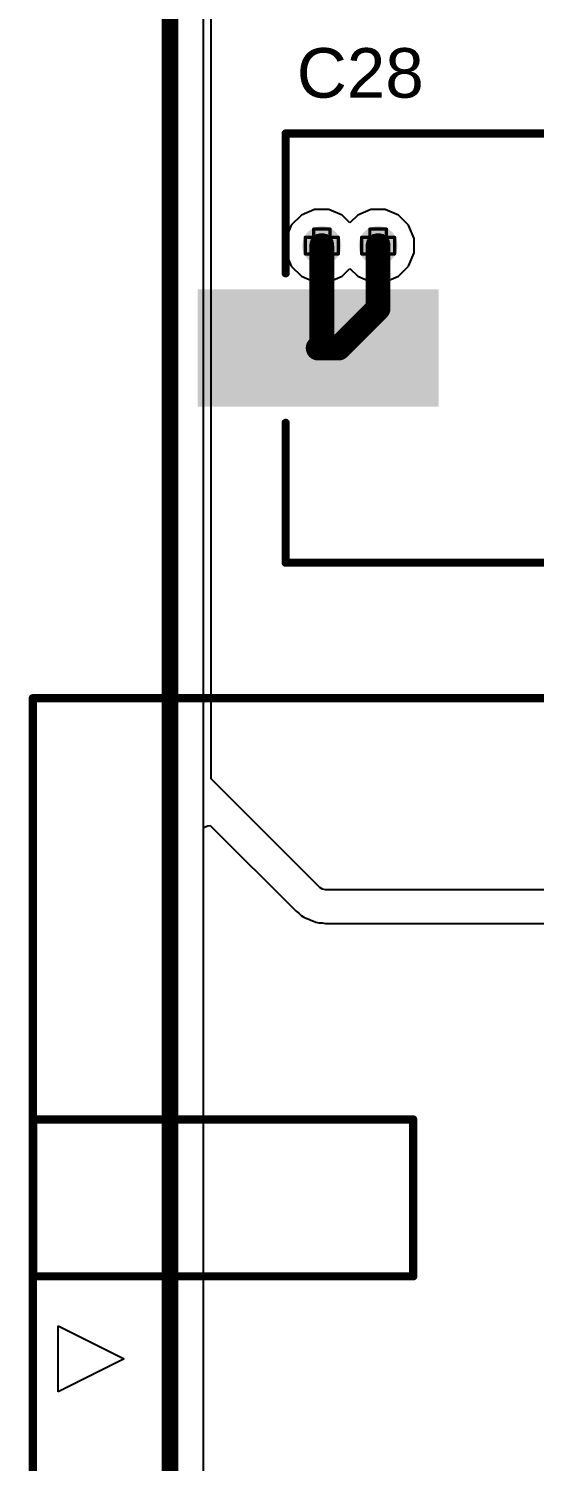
# Model space of a CAD drawing. Header units: inches. Extents: x 0 to 198, y 0 to 199.
# Drawn here: x -0.086 to 0.221, y 2.004 to 2.871 of the extents above; entities that cross this region are included whole.
import ezdxf

# ---------------------------------------------------------------- set-up
doc = ezdxf.new("R2010")
doc.units = ezdxf.units.IN
doc.header["$MEASUREMENT"] = 0
for name, color, linetype in [('Board Outline', 216, 'Continuous'), ('Bottom Layer', 5, 'Continuous'), ('Bottom Solder', 6, 'Continuous'), ('Drill Drawing', 1, 'Continuous'), ('Layer 1', 16, 'Continuous'), ('Layer 2', 76, 'Continuous'), ('Multi-Layer', 9, 'Continuous'), ('Pad Holes', 156, 'Continuous'), ('Top Layer', 1, 'Continuous'), ('Top Overlay', 2, 'Continuous'), ('Top Paste', 8, 'Continuous'), ('Top Solder', 216, 'Continuous'), ('Via Holes', 16, 'Continuous')]:
    doc.layers.add(name, color=color, linetype=linetype)
doc.styles.add('Arial', font='', dxfattribs={"height": 0.2})
doc.styles.get('Arial').set_extended_font_data('Arial')

# ---------------------------------------------------------------- blocks, each defined once
blk = doc.blocks.new('XDFH_0259_2_3P_231')
at = {"layer": 'Bottom Layer'}
h = blk.add_hatch(color=5, dxfattribs=at)
edge = h.paths.add_edge_path()
edge.add_arc((-0.1, 0.05), 0.03543, 0, 360)
h = blk.add_hatch(color=5, dxfattribs=at)
edge = h.paths.add_edge_path()
edge.add_arc((0, 0.05), 0.03543, 0, 360)
h = blk.add_hatch(color=5, dxfattribs=at)
edge = h.paths.add_edge_path()
edge.add_arc((0.1, 0.05), 0.03543, 0, 360)
blk.add_hatch(color=5, dxfattribs=at).paths.add_polyline_path([(-0.13543, -0.01457), (-0.06457, -0.01457), (-0.06457, -0.08543), (-0.13543, -0.08543)])
h = blk.add_hatch(color=5, dxfattribs=at)
edge = h.paths.add_edge_path()
edge.add_arc((0, -0.05), 0.03543, 0, 360)
h = blk.add_hatch(color=5, dxfattribs=at)
edge = h.paths.add_edge_path()
edge.add_arc((0.1, -0.05), 0.03543, 0, 360)
at = {"layer": 'Bottom Solder'}
h = blk.add_hatch(color=6, dxfattribs=at)
edge = h.paths.add_edge_path()
edge.add_arc((-0.1, 0.05), 0.03943, 0, 360)
h = blk.add_hatch(color=6, dxfattribs=at)
edge = h.paths.add_edge_path()
edge.add_arc((0, 0.05), 0.03943, 0, 360)
h = blk.add_hatch(color=6, dxfattribs=at)
edge = h.paths.add_edge_path()
edge.add_arc((0.1, 0.05), 0.03943, 0, 360)
blk.add_hatch(color=6, dxfattribs=at).paths.add_polyline_path([(-0.13943, -0.01057), (-0.06057, -0.01057), (-0.06057, -0.08943), (-0.13943, -0.08943)])
h = blk.add_hatch(color=6, dxfattribs=at)
edge = h.paths.add_edge_path()
edge.add_arc((0, -0.05), 0.03943, 0, 360)
h = blk.add_hatch(color=6, dxfattribs=at)
edge = h.paths.add_edge_path()
edge.add_arc((0.1, -0.05), 0.03943, 0, 360)
at = {"layer": 'Layer 1'}
h = blk.add_hatch(color=16, dxfattribs=at)
edge = h.paths.add_edge_path()
edge.add_arc((-0.1, 0.05), 0.03543, 0, 360)
h = blk.add_hatch(color=16, dxfattribs=at)
edge = h.paths.add_edge_path()
edge.add_arc((0, 0.05), 0.03543, 0, 360)
h = blk.add_hatch(color=16, dxfattribs=at)
edge = h.paths.add_edge_path()
edge.add_arc((0.1, 0.05), 0.03543, 0, 360)
blk.add_hatch(color=16, dxfattribs=at).paths.add_polyline_path([(-0.13543, -0.01457), (-0.06457, -0.01457), (-0.06457, -0.08543), (-0.13543, -0.08543)])
h = blk.add_hatch(color=16, dxfattribs=at)
edge = h.paths.add_edge_path()
edge.add_arc((0, -0.05), 0.03543, 0, 360)
h = blk.add_hatch(color=16, dxfattribs=at)
edge = h.paths.add_edge_path()
edge.add_arc((0.1, -0.05), 0.03543, 0, 360)
at = {"layer": 'Layer 2'}
h = blk.add_hatch(color=76, dxfattribs=at)
edge = h.paths.add_edge_path()
edge.add_arc((-0.1, 0.05), 0.03543, 0, 360)
h = blk.add_hatch(color=76, dxfattribs=at)
edge = h.paths.add_edge_path()
edge.add_arc((0, 0.05), 0.03543, 0, 360)
h = blk.add_hatch(color=76, dxfattribs=at)
edge = h.paths.add_edge_path()
edge.add_arc((0.1, 0.05), 0.03543, 0, 360)
blk.add_hatch(color=76, dxfattribs=at).paths.add_polyline_path([(-0.13543, -0.01457), (-0.06457, -0.01457), (-0.06457, -0.08543), (-0.13543, -0.08543)])
h = blk.add_hatch(color=76, dxfattribs=at)
edge = h.paths.add_edge_path()
edge.add_arc((0, -0.05), 0.03543, 0, 360)
h = blk.add_hatch(color=76, dxfattribs=at)
edge = h.paths.add_edge_path()
edge.add_arc((0.1, -0.05), 0.03543, 0, 360)
at = {"layer": 'Multi-Layer'}
h = blk.add_hatch(color=9, dxfattribs=at)
edge = h.paths.add_edge_path()
edge.add_arc((-0.1, 0.05), 0.03543, 0, 360)
h = blk.add_hatch(color=9, dxfattribs=at)
edge = h.paths.add_edge_path()
edge.add_arc((0, 0.05), 0.03543, 0, 360)
h = blk.add_hatch(color=9, dxfattribs=at)
edge = h.paths.add_edge_path()
edge.add_arc((0.1, 0.05), 0.03543, 0, 360)
blk.add_hatch(color=9, dxfattribs=at).paths.add_polyline_path([(-0.13543, -0.01457), (-0.06457, -0.01457), (-0.06457, -0.08543), (-0.13543, -0.08543)])
h = blk.add_hatch(color=9, dxfattribs=at)
edge = h.paths.add_edge_path()
edge.add_arc((0, -0.05), 0.03543, 0, 360)
h = blk.add_hatch(color=9, dxfattribs=at)
edge = h.paths.add_edge_path()
edge.add_arc((0.1, -0.05), 0.03543, 0, 360)
at = {"layer": 'Pad Holes'}
h = blk.add_hatch(color=7, dxfattribs=at)
edge = h.paths.add_edge_path()
edge.add_arc((-0.1, 0.05), 0.02165, 0, 360)
h = blk.add_hatch(color=7, dxfattribs=at)
edge = h.paths.add_edge_path()
edge.add_arc((0, 0.05), 0.02165, 0, 360)
h = blk.add_hatch(color=7, dxfattribs=at)
edge = h.paths.add_edge_path()
edge.add_arc((0.1, 0.05), 0.02165, 0, 360)
h = blk.add_hatch(color=7, dxfattribs=at)
edge = h.paths.add_edge_path()
edge.add_arc((-0.1, -0.05), 0.02165, 0, 360)
h = blk.add_hatch(color=7, dxfattribs=at)
edge = h.paths.add_edge_path()
edge.add_arc((0, -0.05), 0.02165, 0, 360)
h = blk.add_hatch(color=7, dxfattribs=at)
edge = h.paths.add_edge_path()
edge.add_arc((0.1, -0.05), 0.02165, 0, 360)
at = {"layer": 'Top Layer'}
h = blk.add_hatch(color=1, dxfattribs=at)
edge = h.paths.add_edge_path()
edge.add_arc((-0.1, 0.05), 0.03543, 0, 360)
h = blk.add_hatch(color=1, dxfattribs=at)
edge = h.paths.add_edge_path()
edge.add_arc((0, 0.05), 0.03543, 0, 360)
h = blk.add_hatch(color=1, dxfattribs=at)
edge = h.paths.add_edge_path()
edge.add_arc((0.1, 0.05), 0.03543, 0, 360)
blk.add_hatch(color=1, dxfattribs=at).paths.add_polyline_path([(-0.13543, -0.01457), (-0.06457, -0.01457), (-0.06457, -0.08543), (-0.13543, -0.08543)])
h = blk.add_hatch(color=1, dxfattribs=at)
edge = h.paths.add_edge_path()
edge.add_arc((0, -0.05), 0.03543, 0, 360)
h = blk.add_hatch(color=1, dxfattribs=at)
edge = h.paths.add_edge_path()
edge.add_arc((0.1, -0.05), 0.03543, 0, 360)
at = {"layer": 'Top Solder'}
h = blk.add_hatch(color=216, dxfattribs=at)
edge = h.paths.add_edge_path()
edge.add_arc((-0.1, 0.05), 0.03943, 0, 360)
h = blk.add_hatch(color=216, dxfattribs=at)
edge = h.paths.add_edge_path()
edge.add_arc((0, 0.05), 0.03943, 0, 360)
h = blk.add_hatch(color=216, dxfattribs=at)
edge = h.paths.add_edge_path()
edge.add_arc((0.1, 0.05), 0.03943, 0, 360)
blk.add_hatch(color=216, dxfattribs=at).paths.add_polyline_path([(-0.13943, -0.01057), (-0.06057, -0.01057), (-0.06057, -0.08943), (-0.13943, -0.08943)])
h = blk.add_hatch(color=216, dxfattribs=at)
edge = h.paths.add_edge_path()
edge.add_arc((0, -0.05), 0.03943, 0, 360)
h = blk.add_hatch(color=216, dxfattribs=at)
edge = h.paths.add_edge_path()
edge.add_arc((0.1, -0.05), 0.03943, 0, 360)
at = {"layer": 'Top Overlay'}
for p, q in [((-0.1, 0.375), (-0.12, 0.415)), ((-0.12, 0.415), (-0.08, 0.415)), ((-0.08, 0.415), (-0.1, 0.375)), ((-0.1, 0.375), (-0.1, 0.375))]:
    blk.add_line(p, q, dxfattribs=at)
for points in [[(-0.3, 0.43031, 0.005, 0.005, 0), (-0.3, 0.08386, 0.005, 0.005, 0)], [(-0.3, 0.43031, 0.005, 0.005, 0), (0.3, 0.43031, 0.005, 0.005, 0)], [(-0.05, 0.43, 0.005, 0.005, 0), (-0.05, 0.2, 0.005, 0.005, 0)], [(-0.05, 0.43, 0.005, 0.005, 0), (0.045, 0.43, 0.005, 0.005, 0)], [(0.045, 0.43, 0.005, 0.005, 0), (0.045, 0.2, 0.005, 0.005, 0)], [(0.30001, 0.43031, 0.005, 0.005, 0), (0.30001, 0.08279, 0.005, 0.005, 0)], [(-0.05, 0.2, 0.005, 0.005, 0), (0.045, 0.2, 0.005, 0.005, 0)], [(-0.3, 0.08386, 0.005, 0.005, 0), (-0.12573, 0.08386, 0.005, 0.005, 0)], [(-0.07427, 0.08386, 0.005, 0.005, 0), (-0.02573, 0.08386, 0.005, 0.005, 0)], [(0.02573, 0.08386, 0.005, 0.005, 0), (0.07427, 0.08386, 0.005, 0.005, 0)], [(0.12573, 0.08386, 0.005, 0.005, 0), (0.30001, 0.08386, 0.005, 0.005, 0)], [(-0.10001, 0.00744, 0.005, 0.005, 0), (-0.10001, -0.00744, 0.005, 0.005, 0)], [(-0.00001, 0.00744, 0.005, 0.005, 0), (-0.00001, -0.00744, 0.005, 0.005, 0)], [(0.09999, 0.00744, 0.005, 0.005, 0), (0.09999, -0.00744, 0.005, 0.005, 0)]]:
    blk.add_lwpolyline(points, format="xyseb", dxfattribs=at)
for points in [[(-0.30125, 0.43031, 0.0025, 0.0025, 1), (-0.29875, 0.43031, 0.0025, 0.0025, 1)], [(-0.30125, 0.43031, 0.0025, 0.0025, 1), (-0.29875, 0.43031, 0.0025, 0.0025, 1)], [(-0.05125, 0.43, 0.0025, 0.0025, 1), (-0.04875, 0.43, 0.0025, 0.0025, 1)], [(-0.05125, 0.43, 0.0025, 0.0025, 1), (-0.04875, 0.43, 0.0025, 0.0025, 1)], [(0.04375, 0.43, 0.0025, 0.0025, 1), (0.04625, 0.43, 0.0025, 0.0025, 1)], [(0.04375, 0.43, 0.0025, 0.0025, 1), (0.04625, 0.43, 0.0025, 0.0025, 1)], [(0.29875, 0.43031, 0.0025, 0.0025, 1), (0.30125, 0.43031, 0.0025, 0.0025, 1)], [(0.29876, 0.43031, 0.0025, 0.0025, 1), (0.30126, 0.43031, 0.0025, 0.0025, 1)], [(-0.05125, 0.2, 0.0025, 0.0025, 1), (-0.04875, 0.2, 0.0025, 0.0025, 1)], [(-0.05125, 0.2, 0.0025, 0.0025, 1), (-0.04875, 0.2, 0.0025, 0.0025, 1)], [(0.04375, 0.2, 0.0025, 0.0025, 1), (0.04625, 0.2, 0.0025, 0.0025, 1)], [(0.04375, 0.2, 0.0025, 0.0025, 1), (0.04625, 0.2, 0.0025, 0.0025, 1)], [(-0.30125, 0.08386, 0.0025, 0.0025, 1), (-0.29875, 0.08386, 0.0025, 0.0025, 1)], [(-0.30125, 0.08386, 0.0025, 0.0025, 1), (-0.29875, 0.08386, 0.0025, 0.0025, 1)], [(-0.12698, 0.08386, 0.0025, 0.0025, 1), (-0.12448, 0.08386, 0.0025, 0.0025, 1)], [(-0.07552, 0.08386, 0.0025, 0.0025, 1), (-0.07302, 0.08386, 0.0025, 0.0025, 1)], [(-0.02698, 0.08386, 0.0025, 0.0025, 1), (-0.02448, 0.08386, 0.0025, 0.0025, 1)], [(0.02448, 0.08386, 0.0025, 0.0025, 1), (0.02698, 0.08386, 0.0025, 0.0025, 1)], [(0.07302, 0.08386, 0.0025, 0.0025, 1), (0.07552, 0.08386, 0.0025, 0.0025, 1)], [(0.12448, 0.08386, 0.0025, 0.0025, 1), (0.12698, 0.08386, 0.0025, 0.0025, 1)], [(0.29876, 0.08386, 0.0025, 0.0025, 1), (0.30126, 0.08386, 0.0025, 0.0025, 1)], [(0.29876, 0.08279, 0.0025, 0.0025, 1), (0.30126, 0.08279, 0.0025, 0.0025, 1)], [(-0.10126, 0.00744, 0.0025, 0.0025, 1), (-0.09876, 0.00744, 0.0025, 0.0025, 1)], [(-0.00126, 0.00744, 0.0025, 0.0025, 1), (0.00124, 0.00744, 0.0025, 0.0025, 1)], [(0.09874, 0.00744, 0.0025, 0.0025, 1), (0.10124, 0.00744, 0.0025, 0.0025, 1)], [(-0.10126, -0.00744, 0.0025, 0.0025, 1), (-0.09876, -0.00744, 0.0025, 0.0025, 1)], [(-0.00126, -0.00744, 0.0025, 0.0025, 1), (0.00124, -0.00744, 0.0025, 0.0025, 1)], [(0.09874, -0.00744, 0.0025, 0.0025, 1), (0.10124, -0.00744, 0.0025, 0.0025, 1)]]:
    blk.add_lwpolyline(points, format="xyseb", close=True, dxfattribs=at)
blk = doc.blocks.new('20SVPF120M_349')
at = {"layer": 'Top Layer'}
for points in [[(-0.17913, 0.0315), (-0.04134, 0.0315), (-0.04134, -0.0315), (-0.17913, -0.0315)], [(0.04134, 0.0315), (0.17913, 0.0315), (0.17913, -0.0315), (0.04134, -0.0315)]]:
    blk.add_hatch(color=1, dxfattribs=at).paths.add_polyline_path(points)
at = {"layer": 'Top Paste'}
for points in [[(-0.17913, 0.0315), (-0.04134, 0.0315), (-0.04134, -0.0315), (-0.17913, -0.0315)], [(0.04134, 0.0315), (0.17913, 0.0315), (0.17913, -0.0315), (0.04134, -0.0315)]]:
    blk.add_hatch(color=8, dxfattribs=at).paths.add_polyline_path(points)
at = {"layer": 'Top Solder'}
for points in [[(-0.18313, 0.0355), (-0.03734, 0.0355), (-0.03734, -0.0355), (-0.18313, -0.0355)], [(0.03734, 0.0355), (0.18313, 0.0355), (0.18313, -0.0355), (0.03734, -0.0355)]]:
    blk.add_hatch(color=216, dxfattribs=at).paths.add_polyline_path(points)
at = {"layer": 'Top Overlay'}
for points in [[(-0.07677, 0.12992, 0.005, 0.005, 0), (-0.12992, 0.07677, 0.005, 0.005, 0)], [(0.12992, 0.12992, 0.005, 0.005, 0), (-0.07677, 0.12992, 0.005, 0.005, 0)], [(0.12992, 0.12992, 0.005, 0.005, 0), (0.12992, 0.04527, 0.005, 0.005, 0)], [(-0.12992, 0.07677, 0.005, 0.005, 0), (-0.12992, 0.04527, 0.005, 0.005, 0)], [(-0.153, 0.064, 0.005, 0.005, 0), (-0.153, 0.043, 0.005, 0.005, 0)], [(-0.144, 0.053, 0.005, 0.005, 0), (-0.162, 0.053, 0.005, 0.005, 0)], [(-0.12992, -0.04528, 0.005, 0.005, 0), (-0.12992, -0.07677, 0.005, 0.005, 0)], [(0.12992, -0.04528, 0.005, 0.005, 0), (0.12992, -0.12992, 0.005, 0.005, 0)], [(-0.07677, -0.12992, 0.005, 0.005, 0), (-0.12992, -0.07677, 0.005, 0.005, 0)], [(0.12992, -0.12992, 0.005, 0.005, 0), (-0.07677, -0.12992, 0.005, 0.005, 0)]]:
    blk.add_lwpolyline(points, format="xyseb", dxfattribs=at)
for points in [[(-0.07802, 0.12992, 0.0025, 0.0025, 1), (-0.07552, 0.12992, 0.0025, 0.0025, 1)], [(-0.07802, 0.12992, 0.0025, 0.0025, 1), (-0.07552, 0.12992, 0.0025, 0.0025, 1)], [(0.12867, 0.12992, 0.0025, 0.0025, 1), (0.13117, 0.12992, 0.0025, 0.0025, 1)], [(0.12867, 0.12992, 0.0025, 0.0025, 1), (0.13117, 0.12992, 0.0025, 0.0025, 1)], [(-0.13117, 0.07677, 0.0025, 0.0025, 1), (-0.12867, 0.07677, 0.0025, 0.0025, 1)], [(-0.13117, 0.07677, 0.0025, 0.0025, 1), (-0.12867, 0.07677, 0.0025, 0.0025, 1)], [(-0.15425, 0.064, 0.0025, 0.0025, 1), (-0.15175, 0.064, 0.0025, 0.0025, 1)], [(-0.16325, 0.053, 0.0025, 0.0025, 1), (-0.16075, 0.053, 0.0025, 0.0025, 1)], [(-0.14525, 0.053, 0.0025, 0.0025, 1), (-0.14275, 0.053, 0.0025, 0.0025, 1)], [(-0.15425, 0.043, 0.0025, 0.0025, 1), (-0.15175, 0.043, 0.0025, 0.0025, 1)], [(-0.13117, 0.04527, 0.0025, 0.0025, 1), (-0.12867, 0.04527, 0.0025, 0.0025, 1)], [(0.12867, 0.04527, 0.0025, 0.0025, 1), (0.13117, 0.04527, 0.0025, 0.0025, 1)], [(-0.13117, -0.04528, 0.0025, 0.0025, 1), (-0.12867, -0.04528, 0.0025, 0.0025, 1)], [(0.12867, -0.04528, 0.0025, 0.0025, 1), (0.13117, -0.04528, 0.0025, 0.0025, 1)], [(-0.13117, -0.07677, 0.0025, 0.0025, 1), (-0.12867, -0.07677, 0.0025, 0.0025, 1)], [(-0.13117, -0.07677, 0.0025, 0.0025, 1), (-0.12867, -0.07677, 0.0025, 0.0025, 1)], [(-0.07802, -0.12992, 0.0025, 0.0025, 1), (-0.07552, -0.12992, 0.0025, 0.0025, 1)], [(-0.07802, -0.12992, 0.0025, 0.0025, 1), (-0.07552, -0.12992, 0.0025, 0.0025, 1)], [(0.12867, -0.12992, 0.0025, 0.0025, 1), (0.13117, -0.12992, 0.0025, 0.0025, 1)], [(0.12867, -0.12992, 0.0025, 0.0025, 1), (0.13117, -0.12992, 0.0025, 0.0025, 1)]]:
    blk.add_lwpolyline(points, format="xyseb", close=True, dxfattribs=at)

msp = doc.modelspace()

# ---------------------------------------------------------------- hatches: boundary and pattern name
at = {"layer": 'Bottom Layer'}
h = msp.add_hatch(color=5, dxfattribs=at)
edge = h.paths.add_edge_path()
edge.add_arc((0.09194, 2.74002), 0.01181, 0, 360)
h = msp.add_hatch(color=5, dxfattribs=at)
edge = h.paths.add_edge_path()
edge.add_arc((0.12603, 2.74002), 0.01181, 0, 360)
at = {"layer": 'Layer 1'}
h = msp.add_hatch(color=16, dxfattribs=at)
edge = h.paths.add_edge_path()
edge.add_arc((0.09194, 2.74002), 0.01181, 0, 360)
h = msp.add_hatch(color=16, dxfattribs=at)
edge = h.paths.add_edge_path()
edge.add_arc((0.12603, 2.74002), 0.01181, 0, 360)
at = {"layer": 'Layer 2'}
h = msp.add_hatch(color=76, dxfattribs=at)
edge = h.paths.add_edge_path()
edge.add_arc((0.09194, 2.74002), 0.01181, 0, 360)
h = msp.add_hatch(color=76, dxfattribs=at)
edge = h.paths.add_edge_path()
edge.add_arc((0.12603, 2.74002), 0.01181, 0, 360)
at = {"layer": 'Top Layer'}
h = msp.add_hatch(color=1, dxfattribs=at)
edge = h.paths.add_edge_path()
edge.add_arc((0.09194, 2.74002), 0.01181, 0, 360)
h = msp.add_hatch(color=1, dxfattribs=at)
edge = h.paths.add_edge_path()
edge.add_arc((0.12603, 2.74002), 0.01181, 0, 360)
at = {"layer": 'Via Holes'}
h = msp.add_hatch(color=7, dxfattribs=at)
edge = h.paths.add_edge_path()
edge.add_arc((0.09194, 2.74002), 0.00591, 0, 360)
h = msp.add_hatch(color=7, dxfattribs=at)
edge = h.paths.add_edge_path()
edge.add_arc((0.12603, 2.74002), 0.00591, 0, 360)

# ---------------------------------------------------------------- linework, layer by layer
at = {"layer": 'Board Outline'}
msp.add_lwpolyline([(0, 0, 0.01, 0.01, 0), (0, 4.72441, 0.01, 0.01, 0)], format="xyseb", dxfattribs=at)
at = {"layer": 'Bottom Layer'}
msp.add_line((0.02039, 1.42412), (0.02039, 3.25292), dxfattribs=at)
at = {"layer": 'Drill Drawing'}
for points in [[(0.08694, 2.74502, 0.002, 0.002, 0), (0.08694, 2.75002, 0.002, 0.002, 0)], [(0.08694, 2.75002, 0.002, 0.002, 0), (0.09694, 2.75002, 0.002, 0.002, 0)], [(0.09694, 2.74502, 0.002, 0.002, 0), (0.09694, 2.75002, 0.002, 0.002, 0)], [(0.12103, 2.74502, 0.002, 0.002, 0), (0.12103, 2.75002, 0.002, 0.002, 0)], [(0.12103, 2.75002, 0.002, 0.002, 0), (0.13103, 2.75002, 0.002, 0.002, 0)], [(0.13103, 2.74502, 0.002, 0.002, 0), (0.13103, 2.75002, 0.002, 0.002, 0)], [(0.08194, 2.73502, 0.002, 0.002, 0), (0.08194, 2.74502, 0.002, 0.002, 0)], [(0.08194, 2.74502, 0.002, 0.002, 0), (0.08694, 2.74502, 0.002, 0.002, 0)], [(0.08594, 2.73702, 0.002, 0.002, 0), (0.08594, 2.74302, 0.002, 0.002, 0)], [(0.08594, 2.74302, 0.002, 0.002, 0), (0.08894, 2.74302, 0.002, 0.002, 0)], [(0.08894, 2.74302, 0.002, 0.002, 0), (0.08894, 2.74602, 0.002, 0.002, 0)], [(0.08894, 2.74602, 0.002, 0.002, 0), (0.09494, 2.74602, 0.002, 0.002, 0)], [(0.09494, 2.74302, 0.002, 0.002, 0), (0.09494, 2.74602, 0.002, 0.002, 0)], [(0.09494, 2.74302, 0.002, 0.002, 0), (0.09794, 2.74302, 0.002, 0.002, 0)], [(0.09694, 2.74502, 0.002, 0.002, 0), (0.10194, 2.74502, 0.002, 0.002, 0)], [(0.09794, 2.73702, 0.002, 0.002, 0), (0.09794, 2.74302, 0.002, 0.002, 0)], [(0.10194, 2.73502, 0.002, 0.002, 0), (0.10194, 2.74502, 0.002, 0.002, 0)], [(0.11603, 2.73502, 0.002, 0.002, 0), (0.11603, 2.74502, 0.002, 0.002, 0)], [(0.11603, 2.74502, 0.002, 0.002, 0), (0.12103, 2.74502, 0.002, 0.002, 0)], [(0.12003, 2.73702, 0.002, 0.002, 0), (0.12003, 2.74302, 0.002, 0.002, 0)], [(0.12003, 2.74302, 0.002, 0.002, 0), (0.12303, 2.74302, 0.002, 0.002, 0)], [(0.12303, 2.74302, 0.002, 0.002, 0), (0.12303, 2.74602, 0.002, 0.002, 0)], [(0.12303, 2.74602, 0.002, 0.002, 0), (0.12903, 2.74602, 0.002, 0.002, 0)], [(0.12903, 2.74302, 0.002, 0.002, 0), (0.12903, 2.74602, 0.002, 0.002, 0)], [(0.12903, 2.74302, 0.002, 0.002, 0), (0.13203, 2.74302, 0.002, 0.002, 0)], [(0.13103, 2.74502, 0.002, 0.002, 0), (0.13603, 2.74502, 0.002, 0.002, 0)], [(0.13203, 2.73702, 0.002, 0.002, 0), (0.13203, 2.74302, 0.002, 0.002, 0)], [(0.13603, 2.73502, 0.002, 0.002, 0), (0.13603, 2.74502, 0.002, 0.002, 0)], [(0.08194, 2.73502, 0.002, 0.002, 0), (0.08694, 2.73502, 0.002, 0.002, 0)], [(0.08594, 2.73702, 0.002, 0.002, 0), (0.08894, 2.73702, 0.002, 0.002, 0)], [(0.08694, 2.73002, 0.002, 0.002, 0), (0.08694, 2.73502, 0.002, 0.002, 0)], [(0.08894, 2.73402, 0.002, 0.002, 0), (0.08894, 2.73702, 0.002, 0.002, 0)], [(0.08894, 2.73402, 0.002, 0.002, 0), (0.09494, 2.73402, 0.002, 0.002, 0)], [(0.09494, 2.73702, 0.002, 0.002, 0), (0.09794, 2.73702, 0.002, 0.002, 0)], [(0.09494, 2.73402, 0.002, 0.002, 0), (0.09494, 2.73702, 0.002, 0.002, 0)], [(0.09694, 2.73502, 0.002, 0.002, 0), (0.10194, 2.73502, 0.002, 0.002, 0)], [(0.09694, 2.73002, 0.002, 0.002, 0), (0.09694, 2.73502, 0.002, 0.002, 0)], [(0.11603, 2.73502, 0.002, 0.002, 0), (0.12103, 2.73502, 0.002, 0.002, 0)], [(0.12003, 2.73702, 0.002, 0.002, 0), (0.12303, 2.73702, 0.002, 0.002, 0)], [(0.12103, 2.73002, 0.002, 0.002, 0), (0.12103, 2.73502, 0.002, 0.002, 0)], [(0.12303, 2.73402, 0.002, 0.002, 0), (0.12303, 2.73702, 0.002, 0.002, 0)], [(0.12303, 2.73402, 0.002, 0.002, 0), (0.12903, 2.73402, 0.002, 0.002, 0)], [(0.12903, 2.73702, 0.002, 0.002, 0), (0.13203, 2.73702, 0.002, 0.002, 0)], [(0.12903, 2.73402, 0.002, 0.002, 0), (0.12903, 2.73702, 0.002, 0.002, 0)], [(0.13103, 2.73502, 0.002, 0.002, 0), (0.13603, 2.73502, 0.002, 0.002, 0)], [(0.13103, 2.73002, 0.002, 0.002, 0), (0.13103, 2.73502, 0.002, 0.002, 0)], [(0.08694, 2.73002, 0.002, 0.002, 0), (0.09694, 2.73002, 0.002, 0.002, 0)], [(0.12103, 2.73002, 0.002, 0.002, 0), (0.13103, 2.73002, 0.002, 0.002, 0)]]:
    msp.add_lwpolyline(points, format="xyseb", dxfattribs=at)
for points in [[(0.08644, 2.75002, 0.001, 0.001, 1), (0.08744, 2.75002, 0.001, 0.001, 1)], [(0.08644, 2.75002, 0.001, 0.001, 1), (0.08744, 2.75002, 0.001, 0.001, 1)], [(0.09644, 2.75002, 0.001, 0.001, 1), (0.09744, 2.75002, 0.001, 0.001, 1)], [(0.09644, 2.75002, 0.001, 0.001, 1), (0.09744, 2.75002, 0.001, 0.001, 1)], [(0.12053, 2.75002, 0.001, 0.001, 1), (0.12153, 2.75002, 0.001, 0.001, 1)], [(0.12053, 2.75002, 0.001, 0.001, 1), (0.12153, 2.75002, 0.001, 0.001, 1)], [(0.13053, 2.75002, 0.001, 0.001, 1), (0.13153, 2.75002, 0.001, 0.001, 1)], [(0.13053, 2.75002, 0.001, 0.001, 1), (0.13153, 2.75002, 0.001, 0.001, 1)], [(0.08144, 2.74502, 0.001, 0.001, 1), (0.08244, 2.74502, 0.001, 0.001, 1)], [(0.08144, 2.74502, 0.001, 0.001, 1), (0.08244, 2.74502, 0.001, 0.001, 1)], [(0.08544, 2.74302, 0.001, 0.001, 1), (0.08644, 2.74302, 0.001, 0.001, 1)], [(0.08544, 2.74302, 0.001, 0.001, 1), (0.08644, 2.74302, 0.001, 0.001, 1)], [(0.08644, 2.74502, 0.001, 0.001, 1), (0.08744, 2.74502, 0.001, 0.001, 1)], [(0.08644, 2.74502, 0.001, 0.001, 1), (0.08744, 2.74502, 0.001, 0.001, 1)], [(0.08844, 2.74602, 0.001, 0.001, 1), (0.08944, 2.74602, 0.001, 0.001, 1)], [(0.08844, 2.74602, 0.001, 0.001, 1), (0.08944, 2.74602, 0.001, 0.001, 1)], [(0.08844, 2.74302, 0.001, 0.001, 1), (0.08944, 2.74302, 0.001, 0.001, 1)], [(0.08844, 2.74302, 0.001, 0.001, 1), (0.08944, 2.74302, 0.001, 0.001, 1)], [(0.09444, 2.74602, 0.001, 0.001, 1), (0.09544, 2.74602, 0.001, 0.001, 1)], [(0.09444, 2.74602, 0.001, 0.001, 1), (0.09544, 2.74602, 0.001, 0.001, 1)], [(0.09444, 2.74302, 0.001, 0.001, 1), (0.09544, 2.74302, 0.001, 0.001, 1)], [(0.09444, 2.74302, 0.001, 0.001, 1), (0.09544, 2.74302, 0.001, 0.001, 1)], [(0.09644, 2.74502, 0.001, 0.001, 1), (0.09744, 2.74502, 0.001, 0.001, 1)], [(0.09644, 2.74502, 0.001, 0.001, 1), (0.09744, 2.74502, 0.001, 0.001, 1)], [(0.09744, 2.74302, 0.001, 0.001, 1), (0.09844, 2.74302, 0.001, 0.001, 1)], [(0.09744, 2.74302, 0.001, 0.001, 1), (0.09844, 2.74302, 0.001, 0.001, 1)], [(0.10144, 2.74502, 0.001, 0.001, 1), (0.10244, 2.74502, 0.001, 0.001, 1)], [(0.10144, 2.74502, 0.001, 0.001, 1), (0.10244, 2.74502, 0.001, 0.001, 1)], [(0.11553, 2.74502, 0.001, 0.001, 1), (0.11653, 2.74502, 0.001, 0.001, 1)], [(0.11553, 2.74502, 0.001, 0.001, 1), (0.11653, 2.74502, 0.001, 0.001, 1)], [(0.11953, 2.74302, 0.001, 0.001, 1), (0.12053, 2.74302, 0.001, 0.001, 1)], [(0.11953, 2.74302, 0.001, 0.001, 1), (0.12053, 2.74302, 0.001, 0.001, 1)], [(0.12053, 2.74502, 0.001, 0.001, 1), (0.12153, 2.74502, 0.001, 0.001, 1)], [(0.12053, 2.74502, 0.001, 0.001, 1), (0.12153, 2.74502, 0.001, 0.001, 1)], [(0.12253, 2.74602, 0.001, 0.001, 1), (0.12353, 2.74602, 0.001, 0.001, 1)], [(0.12253, 2.74602, 0.001, 0.001, 1), (0.12353, 2.74602, 0.001, 0.001, 1)], [(0.12253, 2.74302, 0.001, 0.001, 1), (0.12353, 2.74302, 0.001, 0.001, 1)], [(0.12253, 2.74302, 0.001, 0.001, 1), (0.12353, 2.74302, 0.001, 0.001, 1)], [(0.12853, 2.74602, 0.001, 0.001, 1), (0.12953, 2.74602, 0.001, 0.001, 1)], [(0.12853, 2.74602, 0.001, 0.001, 1), (0.12953, 2.74602, 0.001, 0.001, 1)], [(0.12853, 2.74302, 0.001, 0.001, 1), (0.12953, 2.74302, 0.001, 0.001, 1)], [(0.12853, 2.74302, 0.001, 0.001, 1), (0.12953, 2.74302, 0.001, 0.001, 1)], [(0.13053, 2.74502, 0.001, 0.001, 1), (0.13153, 2.74502, 0.001, 0.001, 1)], [(0.13053, 2.74502, 0.001, 0.001, 1), (0.13153, 2.74502, 0.001, 0.001, 1)], [(0.13153, 2.74302, 0.001, 0.001, 1), (0.13253, 2.74302, 0.001, 0.001, 1)], [(0.13153, 2.74302, 0.001, 0.001, 1), (0.13253, 2.74302, 0.001, 0.001, 1)], [(0.13553, 2.74502, 0.001, 0.001, 1), (0.13653, 2.74502, 0.001, 0.001, 1)], [(0.13553, 2.74502, 0.001, 0.001, 1), (0.13653, 2.74502, 0.001, 0.001, 1)], [(0.08144, 2.73502, 0.001, 0.001, 1), (0.08244, 2.73502, 0.001, 0.001, 1)], [(0.08144, 2.73502, 0.001, 0.001, 1), (0.08244, 2.73502, 0.001, 0.001, 1)], [(0.08544, 2.73702, 0.001, 0.001, 1), (0.08644, 2.73702, 0.001, 0.001, 1)], [(0.08544, 2.73702, 0.001, 0.001, 1), (0.08644, 2.73702, 0.001, 0.001, 1)], [(0.08644, 2.73502, 0.001, 0.001, 1), (0.08744, 2.73502, 0.001, 0.001, 1)], [(0.08644, 2.73502, 0.001, 0.001, 1), (0.08744, 2.73502, 0.001, 0.001, 1)], [(0.08844, 2.73702, 0.001, 0.001, 1), (0.08944, 2.73702, 0.001, 0.001, 1)], [(0.08844, 2.73702, 0.001, 0.001, 1), (0.08944, 2.73702, 0.001, 0.001, 1)], [(0.08844, 2.73402, 0.001, 0.001, 1), (0.08944, 2.73402, 0.001, 0.001, 1)], [(0.08844, 2.73402, 0.001, 0.001, 1), (0.08944, 2.73402, 0.001, 0.001, 1)], [(0.09444, 2.73702, 0.001, 0.001, 1), (0.09544, 2.73702, 0.001, 0.001, 1)], [(0.09444, 2.73702, 0.001, 0.001, 1), (0.09544, 2.73702, 0.001, 0.001, 1)], [(0.09444, 2.73402, 0.001, 0.001, 1), (0.09544, 2.73402, 0.001, 0.001, 1)], [(0.09444, 2.73402, 0.001, 0.001, 1), (0.09544, 2.73402, 0.001, 0.001, 1)], [(0.09644, 2.73502, 0.001, 0.001, 1), (0.09744, 2.73502, 0.001, 0.001, 1)], [(0.09644, 2.73502, 0.001, 0.001, 1), (0.09744, 2.73502, 0.001, 0.001, 1)], [(0.09744, 2.73702, 0.001, 0.001, 1), (0.09844, 2.73702, 0.001, 0.001, 1)], [(0.09744, 2.73702, 0.001, 0.001, 1), (0.09844, 2.73702, 0.001, 0.001, 1)], [(0.10144, 2.73502, 0.001, 0.001, 1), (0.10244, 2.73502, 0.001, 0.001, 1)], [(0.10144, 2.73502, 0.001, 0.001, 1), (0.10244, 2.73502, 0.001, 0.001, 1)], [(0.11553, 2.73502, 0.001, 0.001, 1), (0.11653, 2.73502, 0.001, 0.001, 1)], [(0.11553, 2.73502, 0.001, 0.001, 1), (0.11653, 2.73502, 0.001, 0.001, 1)], [(0.11953, 2.73702, 0.001, 0.001, 1), (0.12053, 2.73702, 0.001, 0.001, 1)], [(0.11953, 2.73702, 0.001, 0.001, 1), (0.12053, 2.73702, 0.001, 0.001, 1)], [(0.12053, 2.73502, 0.001, 0.001, 1), (0.12153, 2.73502, 0.001, 0.001, 1)], [(0.12053, 2.73502, 0.001, 0.001, 1), (0.12153, 2.73502, 0.001, 0.001, 1)], [(0.12253, 2.73702, 0.001, 0.001, 1), (0.12353, 2.73702, 0.001, 0.001, 1)], [(0.12253, 2.73702, 0.001, 0.001, 1), (0.12353, 2.73702, 0.001, 0.001, 1)], [(0.12253, 2.73402, 0.001, 0.001, 1), (0.12353, 2.73402, 0.001, 0.001, 1)], [(0.12253, 2.73402, 0.001, 0.001, 1), (0.12353, 2.73402, 0.001, 0.001, 1)], [(0.12853, 2.73702, 0.001, 0.001, 1), (0.12953, 2.73702, 0.001, 0.001, 1)], [(0.12853, 2.73702, 0.001, 0.001, 1), (0.12953, 2.73702, 0.001, 0.001, 1)], [(0.12853, 2.73402, 0.001, 0.001, 1), (0.12953, 2.73402, 0.001, 0.001, 1)], [(0.12853, 2.73402, 0.001, 0.001, 1), (0.12953, 2.73402, 0.001, 0.001, 1)], [(0.13053, 2.73502, 0.001, 0.001, 1), (0.13153, 2.73502, 0.001, 0.001, 1)], [(0.13053, 2.73502, 0.001, 0.001, 1), (0.13153, 2.73502, 0.001, 0.001, 1)], [(0.13153, 2.73702, 0.001, 0.001, 1), (0.13253, 2.73702, 0.001, 0.001, 1)], [(0.13153, 2.73702, 0.001, 0.001, 1), (0.13253, 2.73702, 0.001, 0.001, 1)], [(0.13553, 2.73502, 0.001, 0.001, 1), (0.13653, 2.73502, 0.001, 0.001, 1)], [(0.13553, 2.73502, 0.001, 0.001, 1), (0.13653, 2.73502, 0.001, 0.001, 1)], [(0.08644, 2.73002, 0.001, 0.001, 1), (0.08744, 2.73002, 0.001, 0.001, 1)], [(0.08644, 2.73002, 0.001, 0.001, 1), (0.08744, 2.73002, 0.001, 0.001, 1)], [(0.09644, 2.73002, 0.001, 0.001, 1), (0.09744, 2.73002, 0.001, 0.001, 1)], [(0.09644, 2.73002, 0.001, 0.001, 1), (0.09744, 2.73002, 0.001, 0.001, 1)], [(0.12053, 2.73002, 0.001, 0.001, 1), (0.12153, 2.73002, 0.001, 0.001, 1)], [(0.12053, 2.73002, 0.001, 0.001, 1), (0.12153, 2.73002, 0.001, 0.001, 1)], [(0.13053, 2.73002, 0.001, 0.001, 1), (0.13153, 2.73002, 0.001, 0.001, 1)], [(0.13053, 2.73002, 0.001, 0.001, 1), (0.13153, 2.73002, 0.001, 0.001, 1)]]:
    msp.add_lwpolyline(points, format="xyseb", close=True, dxfattribs=at)
at = {"layer": 'Layer 1'}
msp.add_line((0.02039, 0.33691), (0.02039, 4.38558), dxfattribs=at)
at = {"layer": 'Layer 2'}
for p, q in [((0.025, 2.41721), (0.025, 3.66565)), ((0.07959, 2.75851), (0.07345, 2.75238)), ((0.08761, 2.76183), (0.07959, 2.75851)), ((0.09628, 2.76183), (0.08761, 2.76183)), ((0.1043, 2.75851), (0.09628, 2.76183)), ((0.10899, 2.75382), (0.1043, 2.75851)), ((0.11368, 2.75851), (0.10899, 2.75382)), ((0.1217, 2.76183), (0.11368, 2.75851)), ((0.13037, 2.76183), (0.1217, 2.76183)), ((0.13839, 2.75851), (0.13037, 2.76183)), ((0.14452, 2.75238), (0.13839, 2.75851)), ((0.07345, 2.75238), (0.07013, 2.74436)), ((0.14785, 2.74436), (0.14452, 2.75238)), ((0.07013, 2.74436), (0.07013, 2.73568)), ((0.14785, 2.73568), (0.14785, 2.74436)), ((0.07013, 2.73568), (0.07345, 2.72767)), ((0.14452, 2.72767), (0.14785, 2.73568)), ((0.07345, 2.72767), (0.07959, 2.72153)), ((0.1043, 2.72153), (0.10899, 2.72622)), ((0.10899, 2.72622), (0.11368, 2.72153)), ((0.13839, 2.72153), (0.14452, 2.72767)), ((0.07959, 2.72153), (0.08761, 2.71821)), ((0.08761, 2.71821), (0.09628, 2.71821)), ((0.09628, 2.71821), (0.1043, 2.72153)), ((0.11368, 2.72153), (0.1217, 2.71821)), ((0.1217, 2.71821), (0.13037, 2.71821)), ((0.13037, 2.71821), (0.13839, 2.72153)), ((0.03851, 2.4037), (0.025, 2.41721)), ((0.09079, 2.35142), (0.03851, 2.4037)), ((0.02039, 2.38775), (0.02299, 2.38882)), ((0.02039, 0.33691), (0.02039, 2.38775)), ((0.02299, 2.38882), (0.02439, 2.38897)), ((0.02439, 2.38897), (0.07637, 2.337)), ((0.09236, 2.35037), (0.09079, 2.35142)), ((0.09421, 2.35), (0.09236, 2.35037)), ((0.23397, 2.35), (0.09421, 2.35)), ((0.07637, 2.337), (0.07804, 2.33589)), ((0.07804, 2.33589), (0.07946, 2.33446)), ((0.07946, 2.33446), (0.08103, 2.33341)), ((0.08103, 2.33341), (0.08103, 2.33341)), ((0.08103, 2.33341), (0.08288, 2.33265)), ((0.08288, 2.33265), (0.08298, 2.33258)), ((0.08298, 2.33258), (0.0831, 2.33256)), ((0.0831, 2.33256), (0.08631, 2.33123)), ((0.08631, 2.33123), (0.08641, 2.33116)), ((0.08641, 2.33116), (0.08652, 2.33114)), ((0.08652, 2.33114), (0.08838, 2.33037)), ((0.08838, 2.33037), (0.09024, 2.33)), ((0.09024, 2.33), (0.09224, 2.33)), ((0.09224, 2.33), (0.09421, 2.32961)), ((0.09421, 2.32961), (0.23397, 2.32961))]:
    msp.add_line(p, q, dxfattribs=at)
at = {"layer": 'Top Layer'}
msp.add_line((0.02039, 0.33691), (0.02039, 4.38558), dxfattribs=at)
for points in [[(0.09194, 2.68018, 0.015, 0.015, 0), (0.09194, 2.74002, 0.015, 0.015, 0)], [(0.12603, 2.702, 0.015, 0.015, 0), (0.12603, 2.74002, 0.015, 0.015, 0)], [(0.10204, 2.678, 0.015, 0.015, 0), (0.12603, 2.702, 0.015, 0.015, 0)], [(0.08976, 2.678, 0.015, 0.015, 0), (0.09194, 2.68018, 0.015, 0.015, 0)], [(0.08976, 2.678, 0.015, 0.015, 0), (0.10204, 2.678, 0.015, 0.015, 0)]]:
    msp.add_lwpolyline(points, format="xyseb", dxfattribs=at)
for points in [[(0.08819, 2.74002, 0.0075, 0.0075, 1), (0.09569, 2.74002, 0.0075, 0.0075, 1)], [(0.12228, 2.74002, 0.0075, 0.0075, 1), (0.12978, 2.74002, 0.0075, 0.0075, 1)], [(0.12228, 2.702, 0.0075, 0.0075, 1), (0.12978, 2.702, 0.0075, 0.0075, 1)], [(0.12228, 2.702, 0.0075, 0.0075, 1), (0.12978, 2.702, 0.0075, 0.0075, 1)], [(0.08601, 2.678, 0.0075, 0.0075, 1), (0.09351, 2.678, 0.0075, 0.0075, 1)], [(0.08601, 2.678, 0.0075, 0.0075, 1), (0.09351, 2.678, 0.0075, 0.0075, 1)], [(0.08819, 2.68018, 0.0075, 0.0075, 1), (0.09569, 2.68018, 0.0075, 0.0075, 1)], [(0.08819, 2.68018, 0.0075, 0.0075, 1), (0.09569, 2.68018, 0.0075, 0.0075, 1)], [(0.09829, 2.678, 0.0075, 0.0075, 1), (0.10579, 2.678, 0.0075, 0.0075, 1)], [(0.09829, 2.678, 0.0075, 0.0075, 1), (0.10579, 2.678, 0.0075, 0.0075, 1)]]:
    msp.add_lwpolyline(points, format="xyseb", close=True, dxfattribs=at)

# ---------------------------------------------------------------- block references
for name, p, rotation in [('20SVPF120M_349', (0.2, 2.678), 180), ('XDFH_0259_2_3P_231', (0.3473, 2.16599), 90)]:
    msp.add_blockref(name, p, dxfattribs=dict(rotation=rotation))

# ---------------------------------------------------------------- texts
at = {"layer": 'Top Overlay', "style": 'Arial'}
msp.add_text('C28', height=0.03, dxfattribs=at).set_placement((0.07682, 2.82961))

doc.saveas('drawing.dxf')
